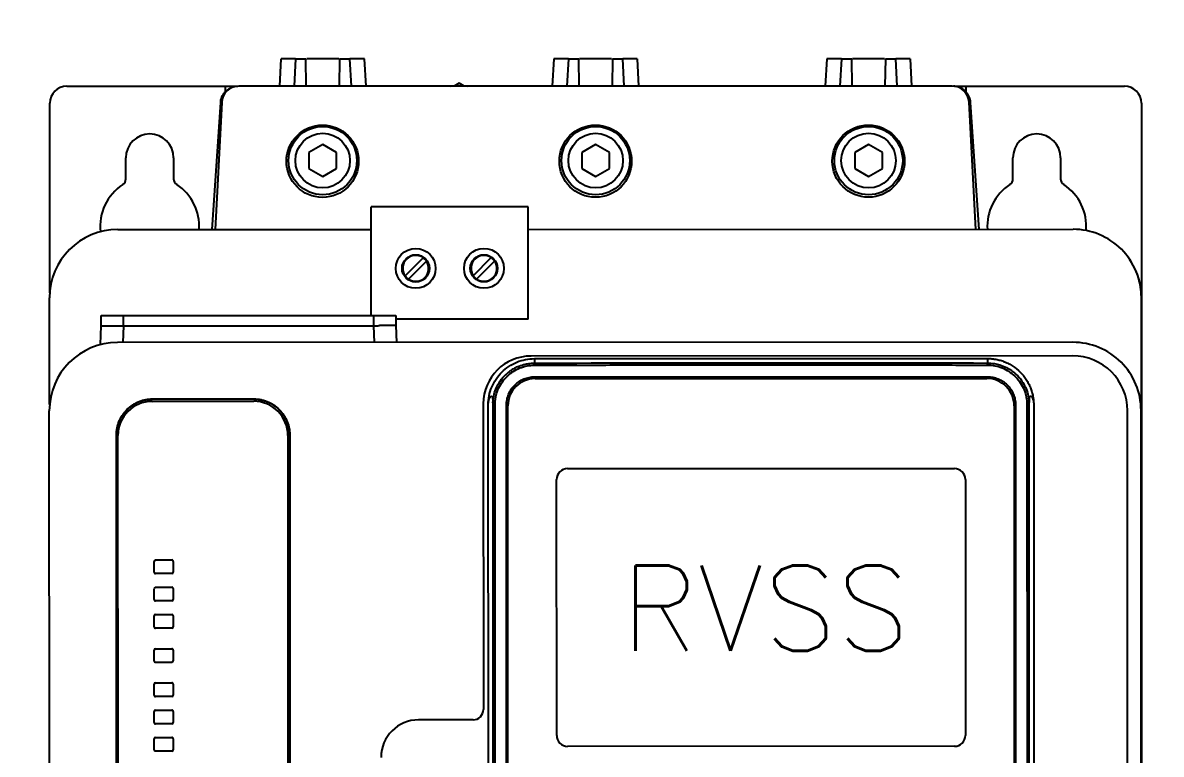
# Model space of a CAD drawing. Header units: inches. Extents: x -1.2 to 16.3, y -13.7 to 34.2.
# Drawn here: x 4.82 to 11.5, y 2.35 to 6.64 of the extents above; entities that cross this region are included whole.
import ezdxf
from ezdxf.enums import TextEntityAlignment as Align

# ---------------------------------------------------------------- set-up
doc = ezdxf.new("R2010")
doc.units = ezdxf.units.IN
doc.header["$MEASUREMENT"] = 0
doc.layers.add('PSYMS', color=7, linetype='Continuous')
doc.layers.add('PTAG', color=150, linetype='Continuous')
doc.styles.get("Standard").update_dxf_attribs({"font": 'romans.shx'})
doc.styles.add('WD', font='romans.shx')
doc.dimstyles.get("Standard").update_dxf_attribs({"dimtxt": 0.18, "dimasz": 0.18, "dimexe": 0.18, "dimexo": 0.0625, "dimgap": 0.09, "dimtad": 0, "dimtih": 1, "dimtoh": 1, "dimdec": 4, "dimzin": 0, "dimdsep": 46, "dimtxsty": 'Standard', "dimcen": 0.09, "dimadec": 0, "dimazin": 0, "dimtfac": 1, "dimtdec": 4, "dimtofl": 0, "dimtmove": 0, "dimatfit": 3, "dimfxl": 1, "dimtolj": 1, "dimtzin": 0, "dimarcsym": 0})

# ---------------------------------------------------------------- blocks, each defined once
blk = doc.blocks.new('ATS490D17Y')
at = {"color": 7, "linetype": 'Continuous', "lineweight": 25}
for p, q in [((1.357, 11.3203), (1.3486, 11.1603)), ((1.443, 11.3201), (1.4346, 11.1603)), ((1.443, 11.3201), (1.5038, 11.3201)), ((1.5066, 11.1603), (1.5038, 11.3201)), ((1.7014, 11.3201), (1.6986, 11.1604)), ((1.7014, 11.3201), (1.7622, 11.3201)), ((1.7706, 11.1604), (1.7622, 11.3201)), ((1.8566, 11.1604), (1.8482, 11.3203)), ((2.957, 11.3203), (2.9486, 11.1607)), ((3.043, 11.3201), (3.0347, 11.1607)), ((3.043, 11.3201), (3.1038, 11.3201)), ((3.1066, 11.1607), (3.1038, 11.3201)), ((3.3014, 11.3201), (3.2986, 11.1607)), ((3.3014, 11.3201), (3.3622, 11.3201)), ((3.3706, 11.1608), (3.3622, 11.3201)), ((3.4566, 11.1608), (3.4482, 11.3203)), ((4.557, 11.3203), (4.5487, 11.161)), ((4.643, 11.3201), (4.6347, 11.161)), ((4.643, 11.3201), (4.7038, 11.3201)), ((4.7066, 11.1611), (4.7038, 11.3201)), ((4.9014, 11.3201), (4.8986, 11.1611)), ((4.9014, 11.3201), (4.9622, 11.3201)), ((4.9706, 11.1611), (4.9622, 11.3201)), ((5.0566, 11.1611), (5.0482, 11.3203)), ((0.1026, 11.1601), (1.0326, 11.1601)), ((1.0326, 11.1283), (1.0326, 11.1601)), ((1.0326, 11.1601), (1.105, 11.1601)), ((5.2924, 11.1612), (1.1103, 11.1602)), ((2.3511, 11.1601), (2.3785, 11.1637)), ((2.4026, 11.1771), (2.3728, 11.1605)), ((2.4324, 11.1605), (2.4026, 11.1771)), ((2.4267, 11.1637), (2.4541, 11.1601)), ((5.3072, 11.1601), (5.3726, 11.1601)), ((5.3726, 11.1601), (5.3726, 11.1283)), ((5.3726, 11.1601), (6.3026, 11.1601)), ((0.0026, 9.9483), (0.0026, 11.0601)), ((0.9546, 10.3202), (1.0045, 11.0653)), ((1.0104, 11.0654), (0.9715, 10.3202)), ((5.4315, 10.3212), (5.3923, 11.0664)), ((5.4506, 10.3212), (5.4008, 11.0653)), ((6.4026, 11.0601), (6.4026, 9.92)), ((1.6026, 10.8176), (1.5216, 10.7709)), ((1.6836, 10.7709), (1.6026, 10.8176)), ((3.2026, 10.8176), (3.1216, 10.7709)), ((3.2836, 10.7709), (3.2026, 10.8176)), ((4.8026, 10.8176), (4.7216, 10.7709)), ((4.8836, 10.7709), (4.8026, 10.8176)), ((1.5216, 10.7709), (1.5216, 10.6773)), ((1.6836, 10.6773), (1.6836, 10.7709)), ((3.1216, 10.7709), (3.1216, 10.6773)), ((3.2836, 10.6773), (3.2836, 10.7709)), ((4.7216, 10.7709), (4.7216, 10.6773)), ((4.8836, 10.6773), (4.8836, 10.7709)), ((0.4486, 10.6167), (0.4486, 10.7401)), ((0.7286, 10.7401), (0.7286, 10.6167)), ((5.6486, 10.6167), (5.6486, 10.7401)), ((5.9286, 10.7401), (5.9286, 10.6167)), ((1.5216, 10.6773), (1.6026, 10.6306)), ((1.6026, 10.6306), (1.6836, 10.6773)), ((3.1216, 10.6773), (3.2026, 10.6306)), ((3.2026, 10.6306), (3.2836, 10.6773)), ((4.7216, 10.6773), (4.8026, 10.6306)), ((4.8026, 10.6306), (4.8836, 10.6773)), ((2.8075, 10.4528), (1.8875, 10.4526)), ((1.8877, 9.816), (1.8875, 10.4526)), ((2.8077, 9.7942), (2.8075, 10.4528)), ((0.4015, 10.3201), (1.8875, 10.3204)), ((0.4026, 10.3201), (0.4929, 10.3201)), ((2.8075, 10.3206), (6.0015, 10.3214)), ((2.0851, 10.0495), (2.1907, 10.1552)), ((2.4851, 10.0496), (2.5907, 10.1553)), ((2.2105, 10.1354), (2.1049, 10.0297)), ((2.6105, 10.1355), (2.5049, 10.0298)), ((0.0018, 9.2955), (0.0016, 9.92)), ((6.4016, 9.9214), (6.4029, 4.2803)), ((6.4026, 5.5793), (6.4026, 9.92)), ((0.3039, 9.8156), (0.4339, 9.8157)), ((0.3039, 9.7556), (0.3039, 9.8156)), ((0.4339, 9.8157), (1.9019, 9.816)), ((0.4339, 9.7579), (0.4339, 9.8157)), ((1.9019, 9.756), (1.9019, 9.816)), ((1.9019, 9.816), (2.0319, 9.816)), ((2.0319, 9.816), (2.0319, 9.7583)), ((0.3009, 9.6454), (0.3047, 9.7556)), ((0.3039, 9.7556), (0.4339, 9.7557)), ((0.4347, 9.7557), (0.4313, 9.6579)), ((0.4339, 9.7557), (0.4339, 9.7579)), ((0.4339, 9.7557), (1.9019, 9.756)), ((1.9019, 9.756), (1.9254, 9.756)), ((1.9064, 9.6582), (1.903, 9.756)), ((2.8077, 9.7942), (2.0319, 9.7941)), ((2.0363, 9.6583), (2.0328, 9.7583)), ((5.9999, 9.6592), (0.3999, 9.6579)), ((5.9999, 9.5792), (2.8239, 9.5784)), ((2.8439, 9.5635), (5.4999, 9.5641)), ((2.8439, 9.5635), (2.8439, 9.54)), ((5.4999, 9.5641), (5.4999, 9.5407)), ((2.8439, 9.5372), (2.8439, 9.54)), ((5.4999, 9.5407), (5.4999, 9.5378)), ((2.844, 9.4566), (5.5, 9.4572)), ((2.848, 9.4466), (5.496, 9.4472)), ((0.6024, 9.3131), (1.1984, 9.3133)), ((0.6044, 9.3264), (1.1984, 9.3265)), ((0.6044, 9.3253), (0.6044, 9.3264)), ((1.1984, 9.3255), (0.6044, 9.3253)), ((1.1984, 9.3255), (1.1984, 9.3265)), ((2.544, 9.2984), (2.5444, 7.5064)), ((2.5742, 4.7966), (2.5732, 9.2926)), ((2.6002, 9.3051), (2.6012, 4.784)), ((2.614, 4.7843), (2.613, 9.3048)), ((2.681, 4.7966), (2.68, 9.2926)), ((2.689, 4.8026), (2.688, 9.2866)), ((5.656, 9.2873), (5.657, 4.8033)), ((5.664, 9.2933), (5.665, 4.7973)), ((5.731, 9.3055), (5.732, 4.7851)), ((5.7448, 4.7847), (5.7438, 9.3058)), ((5.7708, 9.2933), (5.7718, 4.7973)), ((0.0011, 4.2743), (0, 9.2578)), ((6.321, 4.8192), (6.32, 9.2592)), ((6.4011, 4.2758), (6.4, 9.2593)), ((0.3942, 5.3753), (0.3934, 9.1153)), ((0.3944, 9.1153), (0.3934, 9.1153)), ((0.3944, 9.1153), (0.3953, 5.3753)), ((0.4033, 5.3731), (0.4024, 9.1131)), ((1.3984, 9.1133), (1.3993, 5.3733)), ((1.4084, 9.1155), (1.4095, 9.1155)), ((1.4093, 5.3755), (1.4084, 9.1155)), ((1.4095, 9.1155), (1.4103, 5.3755)), ((3.0381, 8.9187), (5.3061, 8.9192)), ((2.9744, 7.3547), (2.9741, 8.8547)), ((5.3701, 8.8552), (5.3704, 7.3552)), ((0.6146, 8.3111), (0.6146, 8.3751)), ((0.6226, 8.3832), (0.7186, 8.3832)), ((0.7266, 8.3752), (0.7266, 8.3112)), ((0.7186, 8.3032), (0.6226, 8.3032)), ((0.6146, 8.1511), (0.6146, 8.2151)), ((0.6226, 8.2232), (0.7186, 8.2232)), ((0.7266, 8.2152), (0.7266, 8.1512)), ((0.7186, 8.1432), (0.6226, 8.1432)), ((0.6147, 7.9911), (0.6146, 8.0551)), ((0.6226, 8.0632), (0.7186, 8.0632)), ((0.7266, 8.0552), (0.7267, 7.9912)), ((0.7187, 7.9832), (0.6227, 7.9832)), ((0.6147, 7.7911), (0.6147, 7.8551)), ((0.6227, 7.8632), (0.7187, 7.8632)), ((0.7267, 7.8552), (0.7267, 7.7912)), ((0.7187, 7.7832), (0.6227, 7.7832)), ((0.6148, 7.5911), (0.6147, 7.6551)), ((0.6227, 7.6632), (0.7187, 7.6632)), ((0.7267, 7.6552), (0.7268, 7.5912)), ((0.7188, 7.5832), (0.6228, 7.5832)), ((0.6148, 7.4311), (0.6148, 7.4951)), ((0.6228, 7.5032), (0.7188, 7.5032)), ((0.7268, 7.4952), (0.7268, 7.4312)), ((0.7188, 7.4232), (0.6228, 7.4232)), ((2.4844, 7.4464), (2.1644, 7.4463)), ((0.6228, 7.3432), (0.7188, 7.3432)), ((0.6148, 7.2711), (0.6148, 7.3351)), ((0.7268, 7.3352), (0.7268, 7.2712)), ((5.3065, 7.2912), (3.0385, 7.2907)), ((0.7188, 7.2632), (0.6228, 7.2632))]:
    blk.add_line(p, q, dxfattribs=at)
for centre, radius in [((1.6017, 10.7203), 0.2117), ((1.6026, 10.7241), 0.2), ((1.6026, 10.7241), 0.16), ((3.2017, 10.7207), 0.2117), ((3.2026, 10.7241), 0.2), ((3.2026, 10.7241), 0.16), ((4.8017, 10.7211), 0.2117), ((4.8026, 10.7241), 0.2), ((4.8026, 10.7241), 0.16), ((2.1478, 10.0925), 0.1168), ((2.1478, 10.0925), 0.08), ((2.5478, 10.0926), 0.1168), ((2.5478, 10.0926), 0.08)]:
    blk.add_circle(centre, radius, dxfattribs=at)
for centre, radius, start, end in [((0.1026, 11.0601), 0.1, 90, 180), ((1.1103, 11.0602), 0.1, 90.01312, 177.01312), ((5.2924, 11.0612), 0.1, 3.01312, 90.01312), ((6.3026, 11.0601), 0.1, 0, 90), ((0.5886, 10.7401), 0.14, 0, 180), ((5.7886, 10.7401), 0.14, 0, 180), ((0.4086, 10.6167), 0.04, 303.05573, 0), ((0.7686, 10.6167), 0.04, 180, 236.94427), ((5.6086, 10.6167), 0.04, 303.05573, 0), ((5.9686, 10.6167), 0.04, 180, 236.94427), ((0.5886, 10.3401), 0.29, 123.05573, 186.58348), ((0.5886, 10.3401), 0.29, 356.04543, 56.94427), ((5.7886, 10.3401), 0.29, 123.05573, 183.95457), ((5.7886, 10.3401), 0.29, 354.64891, 56.94427), ((0.4016, 9.9201), 0.4, 90.01312, 180.01312), ((6.0016, 9.9214), 0.4, 0.01312, 90.01312), ((2.1478, 10.0925), 0.076, 55.62822, 214.39801), ((2.1478, 10.0925), 0.076, 34.39801, 55.62822), ((2.5478, 10.0926), 0.076, 55.62822, 214.39801), ((2.5478, 10.0926), 0.076, 34.39801, 55.62822), ((2.1478, 10.0925), 0.076, 235.62822, 34.39801), ((2.5478, 10.0926), 0.076, 235.62822, 34.39801), ((2.1478, 10.0925), 0.076, 214.39801, 235.62822), ((2.5478, 10.0926), 0.076, 214.39801, 235.62822), ((0.4, 9.2579), 0.4, 90.01312, 180.01312), ((6, 9.2592), 0.4, 0.01312, 90.01312), ((6, 9.2592), 0.32, 0.01312, 90.01312), ((2.848, 9.2866), 0.16, 90.01312, 180.01312), ((5.496, 9.2872), 0.16, 0.01312, 90.01312), ((0.6024, 9.1131), 0.2, 90.01312, 180.01312), ((1.1984, 9.1133), 0.2, 0.01312, 90.01312), ((3.0381, 8.8547), 0.064, 90.01312, 180.01312), ((5.3061, 8.8552), 0.064, 0.01312, 90.01312), ((0.6226, 8.3752), 0.008, 90.01312, 180.01312), ((0.7186, 8.3752), 0.008, 0.01312, 90.01312), ((0.6226, 8.3112), 0.008, 180.01312, 270.01312), ((0.7186, 8.3112), 0.008, 270.01312, 0.01312), ((0.6226, 8.2152), 0.008, 90.01312, 180.01312), ((0.7186, 8.2152), 0.008, 0.01312, 90.01312), ((0.6226, 8.1512), 0.008, 180.01312, 270.01312), ((0.7186, 8.1512), 0.008, 270.01312, 0.01312), ((0.6226, 8.0552), 0.008, 90.01312, 180.01312), ((0.7186, 8.0552), 0.008, 0.01312, 90.01312), ((0.6227, 7.9912), 0.008, 180.01312, 270.01312), ((0.7187, 7.9912), 0.008, 270.01312, 0.01312), ((0.6227, 7.8552), 0.008, 90.01312, 180.01312), ((0.7187, 7.8552), 0.008, 0.01312, 90.01312), ((0.6227, 7.7912), 0.008, 180.01312, 270.01312), ((0.7187, 7.7912), 0.008, 270.01312, 0.01312), ((0.6227, 7.6552), 0.008, 90.01312, 180.01312), ((0.7187, 7.6552), 0.008, 0.01312, 90.01312), ((0.6228, 7.5912), 0.008, 180.01312, 270.01312), ((0.7188, 7.5912), 0.008, 270.01312, 0.01312), ((0.6228, 7.4952), 0.008, 90.01312, 180.01312), ((0.7188, 7.4952), 0.008, 0.01312, 90.01312), ((0.6228, 7.4312), 0.008, 180.01312, 270.01312), ((0.7188, 7.4312), 0.008, 270.01312, 0.01312), ((0.6228, 7.3352), 0.008, 90.01312, 180.01312), ((0.7188, 7.3352), 0.008, 0.01312, 90.01312), ((3.0384, 7.3547), 0.064, 180.01312, 270.01312), ((5.3064, 7.3552), 0.064, 270.01312, 0.01312), ((0.6228, 7.2712), 0.008, 180.01312, 270.01312), ((0.7188, 7.2712), 0.008, 270.01312, 0.01312)]:
    blk.add_arc(centre, radius, start, end, dxfattribs=at)
for centre, major_axis, ratio, start_param, end_param in [((6.0026, 9.92), (0, -0.4001), 0.999848, 1.570796, 2.231393), ((2.824, 9.2984), (0.1981, -0.198), 0.999695, 2.356347, 3.926839), ((2.4844, 7.5064), (-0.0424, 0.0424), 0.999695, 2.356347, 3.926839), ((2.1645, 7.2263), (0.1556, -0.1556), 0.999695, 2.356347, 3.926839)]:
    blk.add_ellipse(centre, major_axis=major_axis, ratio=ratio, start_param=start_param, end_param=end_param, dxfattribs=at)
for points, knots in [([(1.443, 11.3201), (1.4256, 11.3201), (1.3909, 11.3201), (1.3616, 11.3201), (1.3595, 11.3201), (1.3585, 11.3201)], [0, 0, 0, 0, 0.352327, 0.704655, 1, 1, 1, 1]), ([(1.6963, 11.3201), (1.679, 11.3201), (1.6425, 11.3201), (1.5806, 11.3201), (1.5331, 11.3201), (1.5128, 11.3201), (1.5089, 11.3201)], [0, 0, 0, 0, 0.289606, 0.61208, 0.926591, 1, 1, 1, 1]), ([(1.8467, 11.3201), (1.8457, 11.3201), (1.8436, 11.3201), (1.8144, 11.3201), (1.7796, 11.3201), (1.7622, 11.3201)], [0, 0, 0, 0, 0.295345, 0.647673, 1, 1, 1, 1]), ([(3.043, 11.3201), (3.0256, 11.3201), (2.9909, 11.3201), (2.9616, 11.3201), (2.9595, 11.3201), (2.9585, 11.3201)], [0, 0, 0, 0, 0.352327, 0.704655, 1, 1, 1, 1]), ([(3.2963, 11.3201), (3.279, 11.3201), (3.2425, 11.3201), (3.1806, 11.3201), (3.1331, 11.3201), (3.1128, 11.3201), (3.1089, 11.3201)], [0, 0, 0, 0, 0.289606, 0.61208, 0.926591, 1, 1, 1, 1]), ([(3.4467, 11.3201), (3.4457, 11.3201), (3.4436, 11.3201), (3.4144, 11.3201), (3.3796, 11.3201), (3.3622, 11.3201)], [0, 0, 0, 0, 0.295345, 0.647673, 1, 1, 1, 1]), ([(4.643, 11.3201), (4.6256, 11.3201), (4.5909, 11.3201), (4.5616, 11.3201), (4.5595, 11.3201), (4.5585, 11.3201)], [0, 0, 0, 0, 0.352327, 0.704655, 1, 1, 1, 1]), ([(4.8963, 11.3201), (4.879, 11.3201), (4.8425, 11.3201), (4.7806, 11.3201), (4.7331, 11.3201), (4.7128, 11.3201), (4.7089, 11.3201)], [0, 0, 0, 0, 0.289606, 0.61208, 0.926591, 1, 1, 1, 1]), ([(5.0467, 11.3201), (5.0457, 11.3201), (5.0436, 11.3201), (5.0144, 11.3201), (4.9796, 11.3201), (4.9622, 11.3201)], [0, 0, 0, 0, 0.295345, 0.647673, 1, 1, 1, 1]), ([(1.0045, 11.0653), (1.0049, 11.0717), (1.0059, 11.078), (1.0091, 11.0902), (1.0113, 11.0963), (1.0168, 11.1078), (1.02, 11.1132), (1.0275, 11.1234), (1.0318, 11.1283), (1.0411, 11.1369), (1.0461, 11.1407), (1.0569, 11.1475), (1.0626, 11.1504), (1.0802, 11.1575), (1.0929, 11.1601), (1.1057, 11.1601)], [0, 0, 0, 0, 0.125, 0.125, 0.25, 0.25, 0.375, 0.375, 0.5, 0.5, 0.625, 0.625, 0.75, 0.75, 1, 1, 1, 1]), ([(5.4008, 11.0653), (5.4003, 11.0717), (5.3993, 11.078), (5.3961, 11.0902), (5.3939, 11.0963), (5.3885, 11.1078), (5.3852, 11.1132), (5.3777, 11.1234), (5.3734, 11.1283), (5.3641, 11.1369), (5.3591, 11.1407), (5.3484, 11.1475), (5.3426, 11.1504), (5.325, 11.1575), (5.3123, 11.1601), (5.2995, 11.1601)], [0, 0, 0, 0, 0.125, 0.125, 0.25, 0.25, 0.375, 0.375, 0.5, 0.5, 0.625, 0.625, 0.75, 0.75, 1, 1, 1, 1]), ([(2.0328, 9.7583), (2.0328, 9.7583), (2.0327, 9.7583), (2.0321, 9.7583), (2.0312, 9.7583), (2.0298, 9.7583), (2.0281, 9.7583), (2.0261, 9.7583), (2.0238, 9.7583), (2.0211, 9.7583), (2.0181, 9.7583), (2.0149, 9.7583), (2.0113, 9.7583), (2.0075, 9.7583), (2.0035, 9.7583), (1.9993, 9.7583), (1.9933, 9.7583), (1.985, 9.7583), (1.9741, 9.7583), (1.9623, 9.7583), (1.9496, 9.7582), (1.9406, 9.7582), (1.9361, 9.7582)], [0, 0, 0, 0, 0.041956, 0.083617, 0.124986, 0.16606, 0.206842, 0.24733, 0.287525, 0.327428, 0.367038, 0.406356, 0.445383, 0.484117, 0.52256, 0.560711, 0.598571, 0.67641, 0.75547, 0.835753, 0.917263, 1, 1, 1, 1]), ([(2.5732, 9.2926), (2.5732, 9.328), (2.5802, 9.3635), (2.6073, 9.429), (2.6274, 9.459), (2.6775, 9.5092), (2.7075, 9.5292), (2.773, 9.5564), (2.8085, 9.5634), (2.8439, 9.5635)], [0, 0, 0, 0, 0.25, 0.25, 0.5, 0.5, 0.75, 0.75, 1, 1, 1, 1]), ([(5.4999, 9.5641), (5.5032, 9.564), (5.5098, 9.564), (5.5197, 9.5634), (5.5296, 9.5625), (5.5394, 9.5612), (5.5546, 9.5587), (5.5749, 9.554), (5.6001, 9.5454), (5.6247, 9.5342), (5.6566, 9.5156), (5.6928, 9.4862), (5.7222, 9.4499), (5.7408, 9.4181), (5.7521, 9.3935), (5.7607, 9.3683), (5.766, 9.3458), (5.769, 9.3263), (5.7705, 9.3098), (5.7707, 9.2988), (5.7708, 9.2933)], [0, 0, 0, 0, 0.023336, 0.04663, 0.069911, 0.093213, 0.116565, 0.178304, 0.240092, 0.304405, 0.368768, 0.500006, 0.631244, 0.695557, 0.759919, 0.821658, 0.883446, 0.922311, 0.961114, 1, 1, 1, 1]), ([(2.613, 9.3048), (2.6145, 9.3342), (2.6217, 9.3633), (2.6463, 9.4167), (2.6637, 9.441), (2.7063, 9.4815), (2.7314, 9.4976), (2.7859, 9.5195), (2.8152, 9.5252), (2.8446, 9.5252)], [0, 0, 0, 0, 0.25, 0.25, 0.5, 0.5, 0.75, 0.75, 1, 1, 1, 1]), ([(2.643, 9.4307), (2.6436, 9.4319), (2.6521, 9.4467), (2.6691, 9.464), (2.6914, 9.4839), (2.7094, 9.497), (2.7302, 9.5094), (2.7568, 9.5218), (2.7864, 9.531), (2.8141, 9.5357), (2.8312, 9.537), (2.8395, 9.5372), (2.8424, 9.5372), (2.8435, 9.5372), (2.8439, 9.5372)], [0, 0, 0, 0, 0.0172704, 0.2156821, 0.3021715, 0.3963486, 0.4982168, 0.6077886, 0.7682718, 0.8893793, 0.9633314, 0.9861847, 0.9943637, 1, 1, 1, 1]), ([(2.8439, 9.5372), (2.8441, 9.5371), (2.8443, 9.5359), (2.8445, 9.5313), (2.8446, 9.528), (2.8446, 9.5252)], [0, 0, 0, 0, 0.5, 0.5, 1, 1, 1, 1]), ([(2.8446, 9.5252), (2.8772, 9.5253), (2.9425, 9.5255), (3.0404, 9.5257), (3.1384, 9.5259), (3.2706, 9.5261), (3.4371, 9.5263), (3.5917, 9.5264), (3.6996, 9.5265), (3.9568, 9.5266), (4.488, 9.5267), (5.0558, 9.5263), (5.4188, 9.526), (5.4874, 9.5259), (5.4993, 9.5258)], [0, 0, 0, 0, 0.036909, 0.073827, 0.110754, 0.14769, 0.223283, 0.298876, 0.322413, 0.345187, 0.589401, 0.92244, 0.986567, 1, 1, 1, 1]), ([(5.4993, 9.5258), (5.4993, 9.5286), (5.4993, 9.5319), (5.4996, 9.5365), (5.4998, 9.5377), (5.4999, 9.5378)], [0, 0, 0, 0, 0.5, 0.5, 1, 1, 1, 1]), ([(5.4993, 9.5258), (5.5286, 9.5258), (5.558, 9.5201), (5.6125, 9.4983), (5.6376, 9.4822), (5.6802, 9.4417), (5.6977, 9.4174), (5.7223, 9.364), (5.7295, 9.3349), (5.731, 9.3055)], [0, 0, 0, 0, 0.25, 0.25, 0.5, 0.5, 0.75, 0.75, 1, 1, 1, 1]), ([(5.4999, 9.5378), (5.5134, 9.5372), (5.5378, 9.536), (5.5753, 9.5267), (5.6022, 9.5159), (5.627, 9.5024), (5.6466, 9.4895), (5.6731, 9.4665), (5.6918, 9.4474), (5.7003, 9.4326), (5.7009, 9.4314)], [0, 0, 0, 0, 0.17066, 0.309001, 0.488522, 0.53644, 0.66716, 0.784209, 0.982693, 1, 1, 1, 1]), ([(2.68, 9.2926), (2.68, 9.3034), (2.6811, 9.3141), (2.6852, 9.3351), (2.6884, 9.3455), (2.6966, 9.3654), (2.7017, 9.3748), (2.7136, 9.3927), (2.7205, 9.4011), (2.7357, 9.4162), (2.7439, 9.423), (2.7619, 9.435), (2.7714, 9.4401), (2.7911, 9.4482), (2.8015, 9.4514), (2.8226, 9.4556), (2.8333, 9.4566), (2.844, 9.4566)], [0, 0, 0, 0, 0.125, 0.125, 0.25, 0.25, 0.375, 0.375, 0.5, 0.5, 0.625, 0.625, 0.75, 0.75, 0.875, 0.875, 1, 1, 1, 1]), ([(5.5, 9.4572), (5.5108, 9.4572), (5.5214, 9.4562), (5.5424, 9.452), (5.5528, 9.4489), (5.5726, 9.4407), (5.582, 9.4357), (5.5998, 9.4238), (5.6083, 9.4169), (5.6234, 9.4018), (5.6302, 9.3935), (5.6422, 9.3756), (5.6473, 9.3661), (5.6555, 9.3464), (5.6587, 9.336), (5.6629, 9.3148), (5.664, 9.3041), (5.664, 9.2933)], [0, 0, 0, 0, 0.125, 0.125, 0.25, 0.25, 0.375, 0.375, 0.5, 0.5, 0.625, 0.625, 0.75, 0.75, 0.875, 0.875, 1, 1, 1, 1]), ([(2.5732, 9.2926), (2.5732, 9.2947), (2.5732, 9.2966), (2.5734, 9.2998), (2.5735, 9.3012), (2.5738, 9.3048), (2.574, 9.3066), (2.5747, 9.3114), (2.5751, 9.3138), (2.5765, 9.3201), (2.5774, 9.3231), (2.5801, 9.3308), (2.5817, 9.3341), (2.5849, 9.3392), (2.5864, 9.3408), (2.5891, 9.343), (2.5903, 9.3435), (2.5938, 9.3435), (2.5957, 9.3416), (2.5978, 9.3345), (2.5985, 9.3315), (2.5992, 9.3249), (2.5995, 9.3224), (2.5998, 9.3175), (2.5999, 9.3157), (2.6, 9.3124), (2.6, 9.3112), (2.6001, 9.3085), (2.6002, 9.307), (2.6002, 9.3051)], [0, 0, 0, 0, 0.007813, 0.007813, 0.015625, 0.015625, 0.03125, 0.03125, 0.0625, 0.0625, 0.125, 0.125, 0.25, 0.25, 0.375, 0.375, 0.5, 0.5, 0.75, 0.75, 0.875, 0.875, 0.9375, 0.9375, 0.96875, 0.96875, 0.984375, 0.984375, 1, 1, 1, 1]), ([(5.7448, 9.3256), (5.7452, 9.33), (5.7457, 9.3331), (5.7469, 9.3381), (5.7476, 9.3399), (5.7499, 9.3439), (5.7518, 9.3448), (5.7551, 9.3436), (5.7563, 9.3428), (5.7589, 9.3401), (5.7602, 9.3382), (5.7631, 9.333), (5.7647, 9.3297), (5.7671, 9.3221), (5.7679, 9.3192), (5.7691, 9.3131), (5.7695, 9.3108), (5.7701, 9.3062), (5.7703, 9.3044), (5.7706, 9.3011), (5.7706, 9.2998), (5.7708, 9.2969), (5.7708, 9.2952), (5.7708, 9.2933)], [0, 0, 0, 0, 0.125, 0.125, 0.25, 0.25, 0.5, 0.5, 0.625, 0.625, 0.75, 0.75, 0.875, 0.875, 0.9375, 0.9375, 0.96875, 0.96875, 0.984375, 0.984375, 0.992187, 0.992187, 1, 1, 1, 1]), ([(0.3934, 9.1153), (0.3934, 9.1179), (0.3935, 9.123), (0.3939, 9.1307), (0.3946, 9.1384), (0.3956, 9.1461), (0.3975, 9.1579), (0.4013, 9.1737), (0.408, 9.1934), (0.4167, 9.2125), (0.4312, 9.2374), (0.4541, 9.2656), (0.4823, 9.2885), (0.5071, 9.303), (0.5263, 9.3118), (0.546, 9.3185), (0.5635, 9.3226), (0.5787, 9.3249), (0.5915, 9.3262), (0.6001, 9.3263), (0.6044, 9.3264)], [0, 0, 0, 0, 0.023334, 0.046626, 0.069908, 0.09321, 0.116565, 0.178297, 0.240092, 0.304398, 0.368768, 0.500006, 0.631244, 0.69555, 0.759919, 0.821651, 0.883446, 0.922308, 0.96111, 1, 1, 1, 1]), ([(0.6044, 9.3253), (0.6012, 9.3253), (0.5948, 9.3252), (0.5852, 9.3245), (0.5757, 9.3234), (0.5626, 9.3213), (0.5463, 9.3175), (0.5267, 9.3108), (0.5076, 9.3021), (0.4829, 9.2877), (0.4548, 9.2649), (0.432, 9.2368), (0.4176, 9.2121), (0.4089, 9.193), (0.4023, 9.1734), (0.3982, 9.156), (0.3959, 9.1409), (0.3947, 9.1281), (0.3945, 9.1196), (0.3944, 9.1153)], [0, 0, 0, 0, 0.029159, 0.058265, 0.087379, 0.116562, 0.178294, 0.240089, 0.304395, 0.368765, 0.500004, 0.631242, 0.695548, 0.759918, 0.82165, 0.883446, 0.922307, 0.96111, 1, 1, 1, 1]), ([(1.1984, 9.3265), (1.201, 9.3265), (1.2061, 9.3264), (1.2138, 9.326), (1.2215, 9.3253), (1.2292, 9.3243), (1.241, 9.3224), (1.2568, 9.3186), (1.2765, 9.3119), (1.2956, 9.3032), (1.3205, 9.2887), (1.3487, 9.2658), (1.3716, 9.2376), (1.3861, 9.2128), (1.3949, 9.1936), (1.4016, 9.1739), (1.4057, 9.1564), (1.408, 9.1412), (1.4093, 9.1284), (1.4094, 9.1198), (1.4095, 9.1155)], [0, 0, 0, 0, 0.023334, 0.046626, 0.069908, 0.09321, 0.116565, 0.178297, 0.240092, 0.304398, 0.368768, 0.500006, 0.631244, 0.69555, 0.759919, 0.821651, 0.883446, 0.922308, 0.96111, 1, 1, 1, 1]), ([(1.4084, 9.1155), (1.4084, 9.1187), (1.4083, 9.1251), (1.4076, 9.1347), (1.4065, 9.1443), (1.4044, 9.1573), (1.4006, 9.1736), (1.3939, 9.1932), (1.3852, 9.2123), (1.3708, 9.237), (1.348, 9.2651), (1.3199, 9.2879), (1.2952, 9.3023), (1.2761, 9.311), (1.2565, 9.3176), (1.2391, 9.3217), (1.224, 9.324), (1.2112, 9.3252), (1.2027, 9.3254), (1.1984, 9.3255)], [0, 0, 0, 0, 0.029159, 0.058265, 0.087379, 0.116562, 0.178294, 0.240089, 0.304395, 0.368765, 0.500004, 0.631242, 0.695548, 0.759918, 0.82165, 0.883446, 0.922307, 0.96111, 1, 1, 1, 1]), ([(2.613, 9.3048), (2.6122, 9.3048), (2.6108, 9.3049), (2.6088, 9.3049), (2.6069, 9.305), (2.6052, 9.305), (2.6038, 9.305), (2.6026, 9.3051), (2.6017, 9.3051), (2.601, 9.3051), (2.6006, 9.3051), (2.6003, 9.3051), (2.6002, 9.3051), (2.6002, 9.3051)], [0, 0, 0, 0, 0.1125255, 0.2207302, 0.3246129, 0.4241728, 0.5194091, 0.610321, 0.6969081, 0.7791697, 0.8571056, 0.9307157, 1, 1, 1, 1]), ([(5.7438, 9.3058), (5.7437, 9.3058), (5.7436, 9.3058), (5.7429, 9.3058), (5.7417, 9.3058), (5.7398, 9.3058), (5.7374, 9.3057), (5.7343, 9.3056), (5.7321, 9.3056), (5.731, 9.3055)], [0, 0, 0, 0, 0.110889, 0.232446, 0.364666, 0.50754, 0.66106, 0.825217, 1, 1, 1, 1]), ([(5.7448, 9.3256), (5.7447, 9.3247), (5.7445, 9.3229), (5.7443, 9.3199), (5.7441, 9.3171), (5.744, 9.3145), (5.7439, 9.3117), (5.7438, 9.309), (5.7438, 9.3068), (5.7438, 9.3058)], [0, 0, 0, 0, 0.219492, 0.419477, 0.565639, 0.696554, 0.812396, 0.913418, 1, 1, 1, 1])]:
    blk.add_open_spline(points, degree=3, knots=knots, dxfattribs=at)
for points in [[(1.9254, 9.756), (1.929, 9.7568), (1.9326, 9.7575), (1.9361, 9.7582)], [(2.8439, 9.5372), (3.7283, 9.5391), (4.6155, 9.5393), (5.4999, 9.5378)]]:
    blk.add_open_spline(points, degree=3, dxfattribs=at)
at = {"color": 8, "linetype": 'Continuous', "lineweight": 25}
for points, knots in [([(2.6002, 9.3051), (2.6021, 9.3218), (2.6055, 9.3525), (2.6207, 9.3951), (2.6356, 9.4189), (2.643, 9.4307)], [0, 0, 0, 0, 0.373584, 0.690241, 1, 1, 1, 1]), ([(5.7009, 9.4314), (5.7083, 9.4196), (5.7232, 9.3959), (5.7384, 9.3533), (5.7419, 9.3225), (5.7438, 9.3058)], [0, 0, 0, 0, 0.309728, 0.626404, 1, 1, 1, 1])]:
    blk.add_open_spline(points, degree=3, knots=knots, dxfattribs=at)
blk = doc.blocks.new('*D94')
at = {"layer": 'Defpoints', "color": 0, "transparency": 16777216}
for p in [(-0.4633, 31.6766), (-0.4633, -13.3234), (15.4457, -13.3234)]:
    blk.add_point(p, dxfattribs=at)
at = {"layer": 'PSYMS', "color": 0, "lineweight": -2, "transparency": 16777216}
for p, q in [((-0.4008, 31.6766), (15.6257, 31.6766)), ((15.4457, 31.4966), (15.4457, 10.4546)), ((15.4457, -13.1434), (15.4457, 9.7746)), ((-0.4008, -13.3234), (15.6257, -13.3234))]:
    blk.add_line(p, q, dxfattribs=at)
at = {"layer": 'PSYMS', "color": 0, "transparency": 16777216}
for points in [[(15.4157, 31.4966), (15.4757, 31.4966), (15.4457, 31.6766)], [(15.4157, -13.1434), (15.4757, -13.1434), (15.4457, -13.3234)]]:
    blk.add_solid(points, dxfattribs=at)
at = {"layer": 'PSYMS', "color": 0, "transparency": 16777216, "insert": (15.4457, 10.1146), "char_height": 0.5, "attachment_point": 5}
blk.add_mtext('\\A1;45.00', dxfattribs=at)

msp = doc.modelspace()

# ---------------------------------------------------------------- block references
at = {"layer": 'PSYMS'}
ref = msp.add_blockref('ATS490D17Y', (4.9776, -4.8944), dxfattribs=at)
ref.add_attrib('P_TAG1', 'RVSS', dxfattribs={"layer": 'PTAG', "height": 0.5, "style": 'WD', "flags": 8}).set_placement((9.1752, 3.2071), align=Align.MIDDLE_CENTER)

# ---------------------------------------------------------------- dimensions: what is measured, and where the dimension line sits
dim = msp.add_linear_dim(base=(15.4457, -13.3234), p1=(-0.4633, 31.6766), p2=(-0.4633, -13.3234), angle=90, dimstyle='Standard', override={"dimtxt": 0.5, "dimdec": 2}, dxfattribs=at)
dim.commit()
dim.dimension.update_dxf_attribs({"geometry": '*D94', "text_midpoint": (15.4457, 10.1146), "dimtype": 160})

doc.saveas('drawing.dxf')
